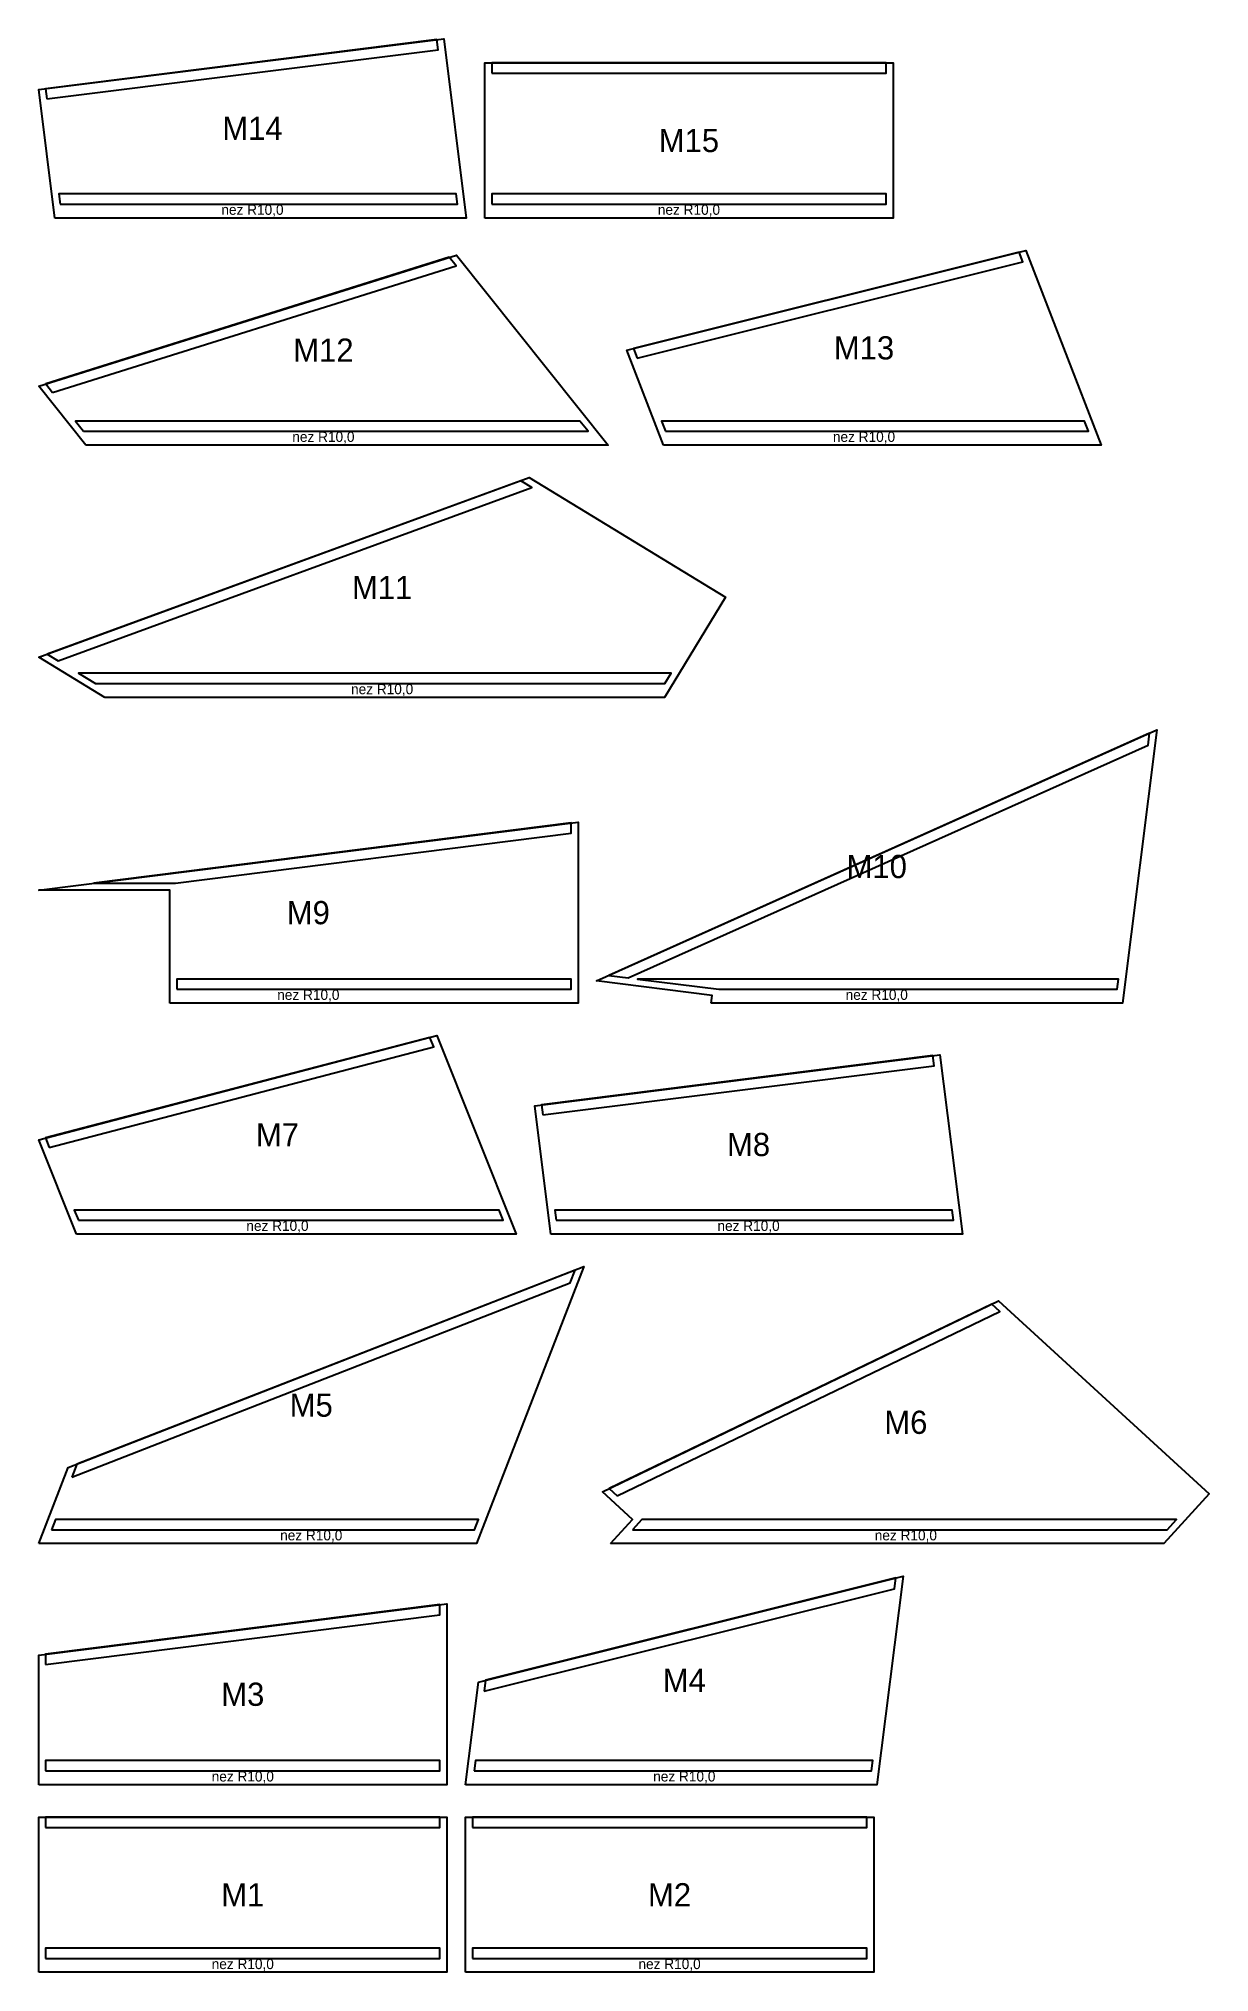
# Model space of a CAD drawing. Header units: millimetres. Extents: x 0 to 2524, y 0 to 4168.
import ezdxf
from ezdxf.enums import TextEntityAlignment as Align

# ---------------------------------------------------------------- set-up
doc = ezdxf.new("R2010")
doc.units = ezdxf.units.MM
for name, color, linetype in [('CM_DESSOUS', 4, 'CONTINUOUS'), ('CM_DESSUS', 5, 'CONTINUOUS'), ('DECOUPE', 7, 'CONTINUOUS'), ('TEXTE', 3, 'CONTINUOUS')]:
    doc.layers.add(name, color=color, linetype=linetype)

msp = doc.modelspace()

# ---------------------------------------------------------------- linework, layer by layer
at = {"layer": 'CM_DESSOUS'}
for points in [[(46.16, 3811.384), (902.856, 3811.384), (900.089, 3833.384), (43.394, 3833.384)], [(976.747, 3811.384), (1826.747, 3811.384), (1826.747, 3833.384), (976.747, 3833.384)], [(96.854, 3321.844), (1184.428, 3321.844), (1166.867, 3343.844), (79.293, 3343.844)], [(1351.371, 3321.844), (2262.975, 3321.844), (2254.449, 3343.844), (1342.844, 3343.844)], [(122.313, 2778.012), (1349.857, 2778.012), (1363.233, 2800.012), (86.128, 2800.012)], [(297.616, 2119.075), (1147.616, 2119.075), (1147.616, 2141.075), (297.616, 2141.075)], [(1465.92, 2119.075), (2325.072, 2119.075), (2327.843, 2141.075), (1291.218, 2141.075)], [(85.67, 1621.141), (1001.235, 1621.141), (992.429, 1643.141), (76.864, 1643.141)], [(1115.561, 1621.141), (1972.257, 1621.141), (1969.49, 1643.141), (1112.794, 1643.141)], [(27.714, 954.108), (939.319, 954.108), (947.845, 976.108), (36.24, 976.108)], [(1280.229, 954.108), (2432.561, 954.108), (2452.699, 976.108), (1300.367, 976.108)], [(15, 434.345), (865, 434.345), (865, 456.345), (15, 456.345)], [(938.891, 434.345), (1795.587, 434.345), (1798.354, 456.345), (941.658, 456.345)], [(15, 30), (865, 30), (865, 52), (15, 52)], [(935, 30), (1785, 30), (1785, 52), (935, 52)]]:
    msp.add_lwpolyline(points, close=True, dxfattribs=at)
at = {"layer": 'CM_DESSUS'}
for points in [[(17.628, 4038.256), (860.985, 4144.32), (858.239, 4166.148), (14.883, 4060.084)], [(976.747, 4093.729), (1826.747, 4093.729), (1826.747, 4115.729), (976.747, 4115.729)], [(30.069, 3405.513), (899.901, 3678.306), (885.182, 3696.746), (15.35, 3423.954)], [(1290.247, 3479.556), (2121.436, 3687.047), (2113.423, 3707.722), (1282.234, 3500.231)], [(42.075, 2826.796), (1063.384, 3200.624), (1039.331, 3215.247), (18.023, 2841.42)], [(1270.984, 2143.623), (2391.338, 2645.293), (2394.555, 2670.838), (1228.968, 2148.914)], [(295.196, 2347.902), (1147.616, 2455.247), (1147.616, 2477.42), (119.115, 2347.902)], [(22.867, 1778.041), (851.722, 1994.667), (843.482, 2015.252), (14.627, 1798.627)], [(1087.028, 1848.013), (1930.385, 1954.077), (1927.64, 1975.905), (1084.283, 1869.841)], [(71.715, 1067.641), (1145.442, 1485.95), (1156.22, 1513.759), (82.493, 1095.451)], [(1247.204, 1026.903), (2072.093, 1424.165), (2054.614, 1440.166), (1229.725, 1042.903)], [(960.481, 606.011), (1844.944, 826.801), (1847.888, 850.212), (963.425, 629.421)], [(15, 663.477), (865, 770.376), (865, 792.55), (15, 685.65)], [(15, 312.345), (865, 312.345), (865, 334.345), (15, 334.345)], [(935, 312.345), (1785, 312.345), (1785, 334.345), (935, 334.345)]]:
    msp.add_lwpolyline(points, close=True, dxfattribs=at)
at = {"layer": 'DECOUPE'}
for points in [[(34.815, 3781.384), (0, 4058.212), (873.122, 4168.02), (921.747, 3781.384)], [(961.747, 3781.384), (961.747, 4063.729), (961.747, 4115.729), (1841.747, 4115.729), (1841.747, 4063.729), (1841.747, 3781.384)], [(1346.91, 3291.844), (1267.566, 3496.569), (2128.091, 3711.384), (2290.69, 3291.844)], [(101.607, 3291.844), (0, 3419.14), (900.532, 3701.56), (1227.566, 3291.844)], [(142.782, 2748.012), (0, 2834.823), (1057.354, 3221.844), (1480.749, 2964.424), (1349.173, 2748.012)], [(1449.463, 2089.075), (1451.564, 2105.764), (1202.616, 2137.114), (2410.577, 2678.012), (2336.413, 2089.075)], [(282.616, 2089.075), (282.616, 2332.902), (0, 2332.902), (1162.616, 2479.309), (1162.616, 2089.075)], [(81.521, 1591.141), (0, 1794.804), (858.109, 2019.075), (1029.4, 1591.141)], [(1104.216, 1591.141), (1069.4, 1867.969), (1942.523, 1977.777), (1991.148, 1591.141)], [(0, 924.108), (63.545, 1088.069), (1175.168, 1521.141), (943.779, 924.108)], [(1232.433, 924.108), (1280.236, 976.332), (1215.168, 1035.892), (2069.171, 1447.176), (2523.531, 1031.273), (2425.436, 924.108)], [(920, 404.345), (947.817, 625.525), (1863.496, 854.108), (1806.932, 404.345)], [(0, 404.345), (0, 683.764), (880, 794.436), (880, 404.345)], [(0, 0), (0, 334.345), (880, 334.345), (880, 0)], [(920, 0), (920, 334.345), (1800, 334.345), (1800, 0)]]:
    msp.add_lwpolyline(points, close=True, dxfattribs=at)

# ---------------------------------------------------------------- texts
at = {"layer": 'TEXTE'}
for s, height, p in [('M14', 50, (460.874, 3974.702)), ('M15', 50, (1401.747, 3948.556)), ('nez R10,0', 22, (460.874, 3799.384)), ('nez R10,0', 22, (1401.747, 3799.384)), ('M12', 50, (613.783, 3496.702)), ('M13', 50, (1779.128, 3501.614)), ('nez R10,0', 22, (613.783, 3309.844)), ('nez R10,0', 22, (1779.128, 3309.844)), ('M11', 50, (740.374, 2984.928)), ('nez R10,0', 22, (740.374, 2766.012)), ('M10', 50, (1806.597, 2383.544)), ('M9', 50, (581.308, 2284.192)), ('nez R10,0', 22, (581.308, 2107.075)), ('nez R10,0', 22, (1806.597, 2107.075)), ('M7', 50, (514.7, 1805.108)), ('M8', 50, (1530.274, 1784.459)), ('nez R10,0', 22, (514.7, 1609.141)), ('nez R10,0', 22, (1530.274, 1609.141)), ('M5', 50, (587.584, 1222.625)), ('M6', 50, (1869.349, 1185.642)), ('nez R10,0', 22, (587.584, 942.108)), ('nez R10,0', 22, (1869.349, 942.108)), ('M4', 50, (1391.748, 629.226)), ('M3', 50, (440, 599.391)), ('nez R10,0', 22, (440, 422.345)), ('nez R10,0', 22, (1391.748, 422.345)), ('M1', 50, (440, 167.173)), ('M2', 50, (1360, 167.173)), ('nez R10,0', 22, (440, 18)), ('nez R10,0', 22, (1360, 18))]:
    msp.add_text(s, height=height, dxfattribs=at).set_placement(p, align=Align.MIDDLE_CENTER)

doc.saveas('drawing.dxf')
